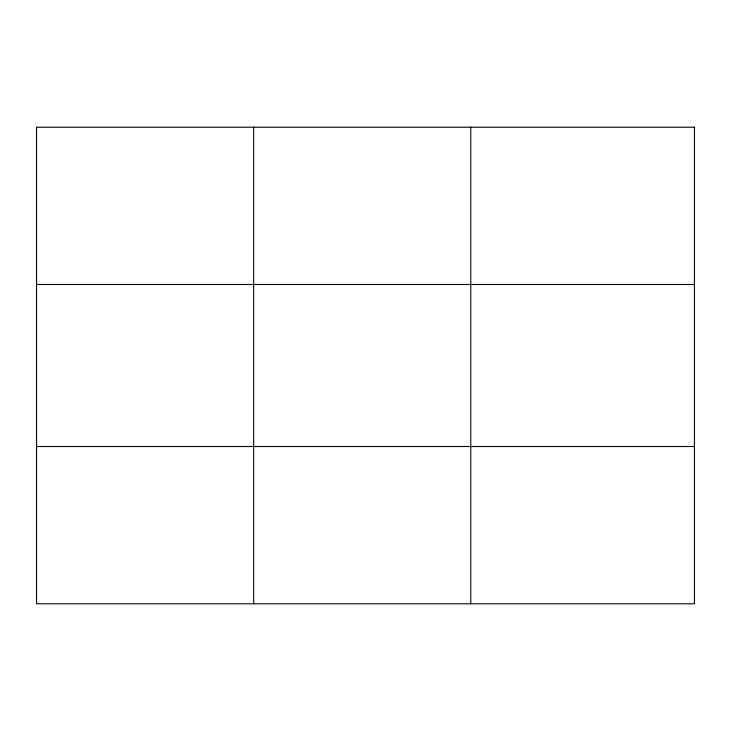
<?xml version="1.0" encoding="UTF-8"?>
<svg xmlns="http://www.w3.org/2000/svg" width="731" height="731" viewBox="0 0 731 731"><rect width="100%" height="100%" fill="white"/><g stroke="black" fill="none" stroke-linecap="round" stroke-linejoin="round"><path stroke-width="1.1" d="M253.657 603.779L253.657 127.221M470.764 603.779L470.764 127.221M36.55 284.487L694.45 284.487M36.55 446.513L694.45 446.513M694.45 127.221L694.45 603.779L36.55 603.779L36.55 127.221L694.45 127.221"/></g></svg>
